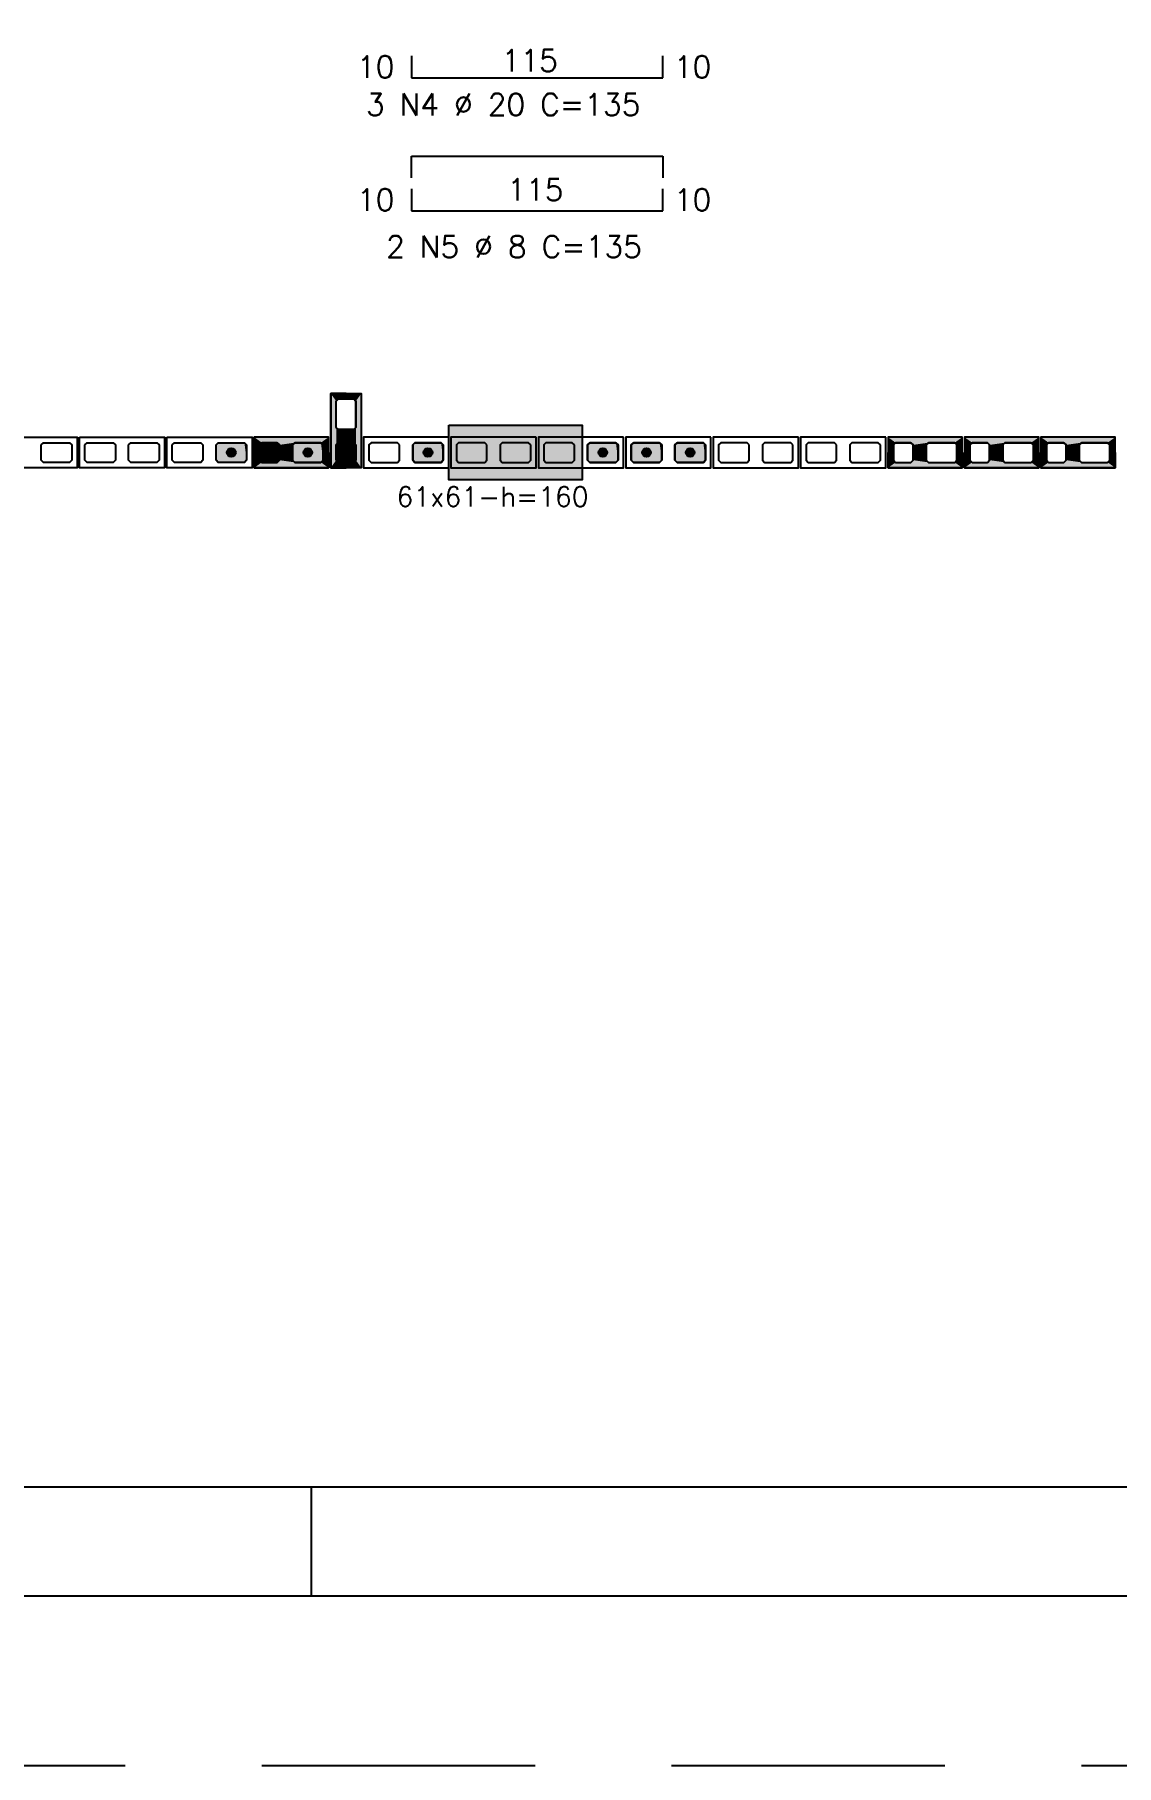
# Model space of a CAD drawing. Extents: x -1.9 to 86, y -1.6 to 60.9.
# Drawn here: x 18.47 to 28.37, y -1.55 to 14.28 of the extents above; entities that cross this region are included whole.
import ezdxf

# ---------------------------------------------------------------- set-up
doc = ezdxf.new("R2010")
doc.units = 0
doc.header["$MEASUREMENT"] = 0
doc.linetypes.add('HIDDEN', pattern=[0.375, 0.25, -0.125])
doc.layers.get('0').update_dxf_attribs({"linetype": 'CONTINUOUS'})
doc.layers.get('Defpoints').update_dxf_attribs({"linetype": 'CONTINUOUS'})
for name, color, linetype in [('ARQ_FOLHA', 7, 'CONTINUOUS'), ('PENA_01', 1, 'CONTINUOUS'), ('PENA_02', 2, 'CONTINUOUS'), ('PENA_03', 3, 'CONTINUOUS'), ('PENA_05', 5, 'CONTINUOUS'), ('PENA_11', 252, 'CONTINUOUS'), ('PENA_21', 100, 'CONTINUOUS'), ('PENA_23', 50, 'CONTINUOUS')]:
    doc.layers.add(name, color=color, linetype=linetype)
doc.styles.get("Standard").update_dxf_attribs({"font": 'ROMANS.SHX'})

# ---------------------------------------------------------------- blocks, each defined once
blk = doc.blocks.new('FOLHA A1 - 841 X 594')
at = {"layer": 'ARQ_FOLHA', "color": 1}
blk.add_line((-631, 10), (-631, 0), dxfattribs=at)
for points in [[(-841, 0), (0, 0), (0, 594), (-841, 594)], [(-816, 10), (-10, 10), (-10, 584), (-816, 584)]]:
    blk.add_lwpolyline(points, close=True, dxfattribs=at)
at = {"layer": 'Defpoints', "color": 8, "linetype": 'HIDDEN', "ltscale": 100}
blk.add_lwpolyline([(-860.5, 609.5), (-860.5, -15.5), (19.5, -15.5), (19.5, 609.5)], close=True, dxfattribs=at)
blk = doc.blocks.new('*U24')
blk.add_blockref('FOLHA A1 - 841 X 594', (0, 0))

msp = doc.modelspace()

# ---------------------------------------------------------------- linework, layer by layer
at = {"layer": 'PENA_01', "linetype": 'Continuous'}
for points in [[(21.23034, 10.688397), (21.23034, 10.928397), (21.25034, 10.948397), (21.39034, 10.948397), (21.41034, 10.928397), (21.41034, 10.688397), (21.39034, 10.668397), (21.25034, 10.668397), (21.23034, 10.688397)], [(18.53034, 10.528397), (18.55034, 10.548397), (18.79034, 10.548397), (18.81034, 10.528397), (18.81034, 10.388397), (18.79034, 10.368397), (18.55034, 10.368397), (18.53034, 10.388397), (18.53034, 10.528397)], [(18.93034, 10.528397), (18.95034, 10.548397), (19.19034, 10.548397), (19.21034, 10.528397), (19.21034, 10.388397), (19.19034, 10.368397), (18.95034, 10.368397), (18.93034, 10.388397), (18.93034, 10.528397)], [(19.33034, 10.528397), (19.35034, 10.548397), (19.59034, 10.548397), (19.61034, 10.528397), (19.61034, 10.388397), (19.59034, 10.368397), (19.35034, 10.368397), (19.33034, 10.388397), (19.33034, 10.528397)], [(19.73034, 10.528397), (19.75034, 10.548397), (19.99034, 10.548397), (20.01034, 10.528397), (20.01034, 10.388397), (19.99034, 10.368397), (19.75034, 10.368397), (19.73034, 10.388397), (19.73034, 10.528397)], [(20.13034, 10.528397), (20.15034, 10.548397), (20.39034, 10.548397), (20.41034, 10.528397), (20.41034, 10.388397), (20.39034, 10.368397), (20.15034, 10.368397), (20.13034, 10.388397), (20.13034, 10.528397)], [(20.55034, 10.368397), (20.69034, 10.368397), (20.71034, 10.388397), (20.71034, 10.528397), (20.69034, 10.548397), (20.55034, 10.548397), (20.53034, 10.528397), (20.53034, 10.388397), (20.55034, 10.368397)], [(20.85034, 10.368397), (21.09034, 10.368397), (21.11034, 10.388397), (21.11034, 10.528397), (21.09034, 10.548397), (20.85034, 10.548397), (20.83034, 10.528397), (20.83034, 10.388397), (20.85034, 10.368397)], [(21.23034, 10.388397), (21.23034, 10.528397), (21.25034, 10.548397), (21.39034, 10.548397), (21.41034, 10.528397), (21.41034, 10.388397), (21.39034, 10.368397), (21.25034, 10.368397), (21.23034, 10.388397)], [(21.81034, 10.528397), (21.79034, 10.548397), (21.55034, 10.548397), (21.53034, 10.528397), (21.53034, 10.388397), (21.55034, 10.368397), (21.79034, 10.368397), (21.81034, 10.388397), (21.81034, 10.528397)], [(22.21034, 10.528397), (22.19034, 10.548397), (21.95034, 10.548397), (21.93034, 10.528397), (21.93034, 10.388397), (21.95034, 10.368397), (22.19034, 10.368397), (22.21034, 10.388397), (22.21034, 10.528397)], [(22.61034, 10.528397), (22.59034, 10.548397), (22.35034, 10.548397), (22.33034, 10.528397), (22.33034, 10.388397), (22.35034, 10.368397), (22.59034, 10.368397), (22.61034, 10.388397), (22.61034, 10.528397)], [(23.01034, 10.528397), (22.99034, 10.548397), (22.75034, 10.548397), (22.73034, 10.528397), (22.73034, 10.388397), (22.75034, 10.368397), (22.99034, 10.368397), (23.01034, 10.388397), (23.01034, 10.528397)], [(23.41034, 10.528397), (23.39034, 10.548397), (23.15034, 10.548397), (23.13034, 10.528397), (23.13034, 10.388397), (23.15034, 10.368397), (23.39034, 10.368397), (23.41034, 10.388397), (23.41034, 10.528397)], [(23.81034, 10.528397), (23.79034, 10.548397), (23.55034, 10.548397), (23.53034, 10.528397), (23.53034, 10.388397), (23.55034, 10.368397), (23.79034, 10.368397), (23.81034, 10.388397), (23.81034, 10.528397)], [(24.21034, 10.528397), (24.19034, 10.548397), (23.95034, 10.548397), (23.93034, 10.528397), (23.93034, 10.388397), (23.95034, 10.368397), (24.19034, 10.368397), (24.21034, 10.388397), (24.21034, 10.528397)], [(24.61034, 10.528397), (24.59034, 10.548397), (24.35034, 10.548397), (24.33034, 10.528397), (24.33034, 10.388397), (24.35034, 10.368397), (24.59034, 10.368397), (24.61034, 10.388397), (24.61034, 10.528397)], [(25.01034, 10.528397), (24.99034, 10.548397), (24.75034, 10.548397), (24.73034, 10.528397), (24.73034, 10.388397), (24.75034, 10.368397), (24.99034, 10.368397), (25.01034, 10.388397), (25.01034, 10.528397)], [(25.41034, 10.528397), (25.39034, 10.548397), (25.15034, 10.548397), (25.13034, 10.528397), (25.13034, 10.388397), (25.15034, 10.368397), (25.39034, 10.368397), (25.41034, 10.388397), (25.41034, 10.528397)], [(25.81034, 10.528397), (25.79034, 10.548397), (25.55034, 10.548397), (25.53034, 10.528397), (25.53034, 10.388397), (25.55034, 10.368397), (25.79034, 10.368397), (25.81034, 10.388397), (25.81034, 10.528397)], [(26.21034, 10.528397), (26.19034, 10.548397), (25.95034, 10.548397), (25.93034, 10.528397), (25.93034, 10.388397), (25.95034, 10.368397), (26.19034, 10.368397), (26.21034, 10.388397), (26.21034, 10.528397)], [(26.35034, 10.368397), (26.49034, 10.368397), (26.51034, 10.388397), (26.51034, 10.528397), (26.49034, 10.548397), (26.35034, 10.548397), (26.33034, 10.528397), (26.33034, 10.388397), (26.35034, 10.368397)], [(26.65034, 10.368397), (26.89034, 10.368397), (26.91034, 10.388397), (26.91034, 10.528397), (26.89034, 10.548397), (26.65034, 10.548397), (26.63034, 10.528397), (26.63034, 10.388397), (26.65034, 10.368397)], [(27.05034, 10.368397), (27.19034, 10.368397), (27.21034, 10.388397), (27.21034, 10.528397), (27.19034, 10.548397), (27.05034, 10.548397), (27.03034, 10.528397), (27.03034, 10.388397), (27.05034, 10.368397)], [(27.35034, 10.368397), (27.59034, 10.368397), (27.61034, 10.388397), (27.61034, 10.528397), (27.59034, 10.548397), (27.35034, 10.548397), (27.33034, 10.528397), (27.33034, 10.388397), (27.35034, 10.368397)], [(27.75034, 10.368397), (27.89034, 10.368397), (27.91034, 10.388397), (27.91034, 10.528397), (27.89034, 10.548397), (27.75034, 10.548397), (27.73034, 10.528397), (27.73034, 10.388397), (27.75034, 10.368397)], [(28.05034, 10.368397), (28.29034, 10.368397), (28.31034, 10.388397), (28.31034, 10.528397), (28.29034, 10.548397), (28.05034, 10.548397), (28.03034, 10.528397), (28.03034, 10.388397), (28.05034, 10.368397)]]:
    msp.add_lwpolyline(points, dxfattribs=at)
at = {"layer": 'PENA_02', "linetype": 'Continuous'}
for points in [[(21.18034, 10.318397), (21.18034, 10.998397), (21.46034, 10.998397), (21.46034, 10.318397), (21.18034, 10.318397)], [(18.08034, 10.598397), (18.86034, 10.598397), (18.86034, 10.318397), (18.08034, 10.318397), (18.08034, 10.598397)], [(18.88034, 10.598397), (19.66034, 10.598397), (19.66034, 10.318397), (18.88034, 10.318397), (18.88034, 10.598397)], [(19.68034, 10.598397), (20.46034, 10.598397), (20.46034, 10.318397), (19.68034, 10.318397), (19.68034, 10.598397)], [(20.48034, 10.318397), (21.16034, 10.318397), (21.16034, 10.598397), (20.48034, 10.598397), (20.48034, 10.318397)], [(22.26034, 10.598397), (21.48034, 10.598397), (21.48034, 10.318397), (22.26034, 10.318397), (22.26034, 10.598397)], [(23.06034, 10.598397), (22.28034, 10.598397), (22.28034, 10.318397), (23.06034, 10.318397), (23.06034, 10.598397)], [(23.86034, 10.598397), (23.08034, 10.598397), (23.08034, 10.318397), (23.86034, 10.318397), (23.86034, 10.598397)], [(24.66034, 10.598397), (23.88034, 10.598397), (23.88034, 10.318397), (24.66034, 10.318397), (24.66034, 10.598397)], [(25.46034, 10.598397), (24.68034, 10.598397), (24.68034, 10.318397), (25.46034, 10.318397), (25.46034, 10.598397)], [(26.26034, 10.598397), (25.48034, 10.598397), (25.48034, 10.318397), (26.26034, 10.318397), (26.26034, 10.598397)], [(26.28034, 10.318397), (26.96034, 10.318397), (26.96034, 10.598397), (26.28034, 10.598397), (26.28034, 10.318397)], [(26.98034, 10.318397), (27.66034, 10.318397), (27.66034, 10.598397), (26.98034, 10.598397), (26.98034, 10.318397)], [(27.68034, 10.318397), (28.36034, 10.318397), (28.36034, 10.598397), (27.68034, 10.598397), (27.68034, 10.318397)]]:
    msp.add_lwpolyline(points, dxfattribs=at)
at = {"layer": 'PENA_03', "linetype": 'Continuous'}
for points in [[(20.41034, 10.388397), (20.39034, 10.368397), (20.15034, 10.368397), (20.13034, 10.388397), (20.13034, 10.528397), (20.15034, 10.548397), (20.39034, 10.548397), (20.41034, 10.528397), (20.41034, 10.388397)], [(20.71034, 10.388397), (20.69034, 10.368397), (20.55034, 10.368397), (20.53034, 10.388397), (20.53034, 10.528397), (20.55034, 10.548397), (20.69034, 10.548397), (20.71034, 10.528397), (20.71034, 10.388397)], [(21.11034, 10.388397), (21.09034, 10.368397), (20.85034, 10.368397), (20.83034, 10.388397), (20.83034, 10.528397), (20.85034, 10.548397), (21.09034, 10.548397), (21.11034, 10.528397), (21.11034, 10.388397)], [(21.41034, 10.388397), (21.39034, 10.368397), (21.25034, 10.368397), (21.23034, 10.388397), (21.23034, 10.528397), (21.25034, 10.548397), (21.39034, 10.548397), (21.41034, 10.528397), (21.41034, 10.388397)], [(22.21034, 10.388397), (22.19034, 10.368397), (21.95034, 10.368397), (21.93034, 10.388397), (21.93034, 10.528397), (21.95034, 10.548397), (22.19034, 10.548397), (22.21034, 10.528397), (22.21034, 10.388397)], [(23.81034, 10.388397), (23.79034, 10.368397), (23.55034, 10.368397), (23.53034, 10.388397), (23.53034, 10.528397), (23.55034, 10.548397), (23.79034, 10.548397), (23.81034, 10.528397), (23.81034, 10.388397)], [(24.21034, 10.388397), (24.19034, 10.368397), (23.95034, 10.368397), (23.93034, 10.388397), (23.93034, 10.528397), (23.95034, 10.548397), (24.19034, 10.548397), (24.21034, 10.528397), (24.21034, 10.388397)], [(24.61034, 10.388397), (24.59034, 10.368397), (24.35034, 10.368397), (24.33034, 10.388397), (24.33034, 10.528397), (24.35034, 10.548397), (24.59034, 10.548397), (24.61034, 10.528397), (24.61034, 10.388397)]]:
    msp.add_lwpolyline(points, dxfattribs=at)
for centre in [(20.27034, 10.458397), (20.62034, 10.458397), (20.97034, 10.458397), (21.32034, 10.458397), (22.07034, 10.458397), (23.67034, 10.458397), (24.07034, 10.458397), (24.47034, 10.458397)]:
    msp.add_circle(centre, 0.04, dxfattribs=at)
for points in [[(20.31034, 10.458397), (20.25034, 10.493038), (20.232752, 10.472078)], [(20.31034, 10.458397), (20.232752, 10.472078), (20.232752, 10.444717)], [(20.31034, 10.458397), (20.232752, 10.444717), (20.25034, 10.423756)], [(20.31034, 10.458397), (20.277286, 10.49779), (20.25034, 10.493038)], [(20.31034, 10.458397), (20.25034, 10.423756), (20.277286, 10.419005)], [(20.31034, 10.458397), (20.300981, 10.484109), (20.277286, 10.49779)], [(20.31034, 10.458397), (20.277286, 10.419005), (20.300981, 10.432686)], [(20.31034, 10.458397), (20.300981, 10.432686), (20.31034, 10.458397)], [(20.66034, 10.458397), (20.60034, 10.493038), (20.582752, 10.472078)], [(20.66034, 10.458397), (20.582752, 10.472078), (20.582752, 10.444717)], [(20.66034, 10.458397), (20.582752, 10.444717), (20.60034, 10.423756)], [(20.66034, 10.458397), (20.627286, 10.49779), (20.60034, 10.493038)], [(20.66034, 10.458397), (20.60034, 10.423756), (20.627286, 10.419005)], [(20.66034, 10.458397), (20.650981, 10.484109), (20.627286, 10.49779)], [(20.66034, 10.458397), (20.627286, 10.419005), (20.650981, 10.432686)], [(20.66034, 10.458397), (20.650981, 10.432686), (20.66034, 10.458397)], [(21.01034, 10.458397), (20.95034, 10.493038), (20.932752, 10.472078)], [(21.01034, 10.458397), (20.932752, 10.472078), (20.932752, 10.444717)], [(21.01034, 10.458397), (20.932752, 10.444717), (20.95034, 10.423756)], [(21.01034, 10.458397), (20.977286, 10.49779), (20.95034, 10.493038)], [(21.01034, 10.458397), (20.95034, 10.423756), (20.977286, 10.419005)], [(21.01034, 10.458397), (21.000981, 10.484109), (20.977286, 10.49779)], [(21.01034, 10.458397), (20.977286, 10.419005), (21.000981, 10.432686)], [(21.01034, 10.458397), (21.000981, 10.432686), (21.01034, 10.458397)], [(21.36034, 10.458397), (21.30034, 10.493038), (21.282752, 10.472078)], [(21.36034, 10.458397), (21.282752, 10.472078), (21.282752, 10.444717)], [(21.36034, 10.458397), (21.282752, 10.444717), (21.30034, 10.423756)], [(21.36034, 10.458397), (21.327286, 10.49779), (21.30034, 10.493038)], [(21.36034, 10.458397), (21.30034, 10.423756), (21.327286, 10.419005)], [(21.36034, 10.458397), (21.350981, 10.484109), (21.327286, 10.49779)], [(21.36034, 10.458397), (21.327286, 10.419005), (21.350981, 10.432686)], [(21.36034, 10.458397), (21.350981, 10.432686), (21.36034, 10.458397)], [(22.11034, 10.458397), (22.05034, 10.493038), (22.032752, 10.472078)], [(22.11034, 10.458397), (22.032752, 10.472078), (22.032752, 10.444717)], [(22.11034, 10.458397), (22.032752, 10.444717), (22.05034, 10.423756)], [(22.11034, 10.458397), (22.077286, 10.49779), (22.05034, 10.493038)], [(22.11034, 10.458397), (22.05034, 10.423756), (22.077286, 10.419005)], [(22.11034, 10.458397), (22.100981, 10.484109), (22.077286, 10.49779)], [(22.11034, 10.458397), (22.077286, 10.419005), (22.100981, 10.432686)], [(22.11034, 10.458397), (22.100981, 10.432686), (22.11034, 10.458397)], [(23.71034, 10.458397), (23.65034, 10.493038), (23.632752, 10.472078)], [(23.71034, 10.458397), (23.632752, 10.472078), (23.632752, 10.444717)], [(23.71034, 10.458397), (23.632752, 10.444717), (23.65034, 10.423756)], [(23.71034, 10.458397), (23.677286, 10.49779), (23.65034, 10.493038)], [(23.71034, 10.458397), (23.65034, 10.423756), (23.677286, 10.419005)], [(23.71034, 10.458397), (23.700981, 10.484109), (23.677286, 10.49779)], [(23.71034, 10.458397), (23.677286, 10.419005), (23.700981, 10.432686)], [(23.71034, 10.458397), (23.700981, 10.432686), (23.71034, 10.458397)], [(24.11034, 10.458397), (24.05034, 10.493038), (24.032752, 10.472078)], [(24.11034, 10.458397), (24.032752, 10.472078), (24.032752, 10.444717)], [(24.11034, 10.458397), (24.032752, 10.444717), (24.05034, 10.423756)], [(24.11034, 10.458397), (24.077286, 10.49779), (24.05034, 10.493038)], [(24.11034, 10.458397), (24.05034, 10.423756), (24.077286, 10.419005)], [(24.11034, 10.458397), (24.100981, 10.484109), (24.077286, 10.49779)], [(24.11034, 10.458397), (24.077286, 10.419005), (24.100981, 10.432686)], [(24.11034, 10.458397), (24.100981, 10.432686), (24.11034, 10.458397)], [(24.51034, 10.458397), (24.45034, 10.493038), (24.432752, 10.472078)], [(24.51034, 10.458397), (24.432752, 10.472078), (24.432752, 10.444717)], [(24.51034, 10.458397), (24.432752, 10.444717), (24.45034, 10.423756)], [(24.51034, 10.458397), (24.477286, 10.49779), (24.45034, 10.493038)], [(24.51034, 10.458397), (24.45034, 10.423756), (24.477286, 10.419005)], [(24.51034, 10.458397), (24.500981, 10.484109), (24.477286, 10.49779)], [(24.51034, 10.458397), (24.477286, 10.419005), (24.500981, 10.432686)], [(24.51034, 10.458397), (24.500981, 10.432686), (24.51034, 10.458397)]]:
    msp.add_solid(points, dxfattribs=at)
at = {"layer": 'PENA_05', "linetype": 'Continuous'}
for p, q in [((21.92034, 14.087084), (21.92034, 13.887084)), ((24.22034, 13.887084), (24.22034, 14.087084)), ((21.92034, 13.887084), (24.22034, 13.887084)), ((21.92034, 12.971126), (21.92034, 13.171126)), ((21.92034, 13.171126), (24.22034, 13.171126)), ((24.22034, 13.171126), (24.22034, 12.971126)), ((21.92034, 12.871126), (21.92034, 12.671126)), ((24.22034, 12.671126), (24.22034, 12.871126)), ((21.92034, 12.671126), (24.22034, 12.671126))]:
    msp.add_line(p, q, dxfattribs=at)
at = {"layer": 'PENA_11', "linetype": 'Continuous'}
for points in [[(20.41034, 10.388397), (20.13034, 10.528397), (20.15034, 10.548397)], [(20.41034, 10.388397), (20.13034, 10.388397), (20.13034, 10.528397)], [(20.41034, 10.388397), (20.15034, 10.548397), (20.39034, 10.548397)], [(20.41034, 10.388397), (20.39034, 10.548397), (20.41034, 10.528397)], [(20.41034, 10.388397), (20.41034, 10.528397), (20.41034, 10.388397)], [(20.71034, 10.388397), (20.53034, 10.528397), (20.55034, 10.548397)], [(20.71034, 10.388397), (20.53034, 10.388397), (20.53034, 10.528397)], [(20.71034, 10.388397), (20.55034, 10.548397), (20.69034, 10.548397)], [(20.71034, 10.388397), (20.69034, 10.548397), (20.71034, 10.528397)], [(20.71034, 10.388397), (20.71034, 10.528397), (20.71034, 10.388397)], [(21.11034, 10.388397), (20.83034, 10.528397), (20.85034, 10.548397)], [(21.11034, 10.388397), (20.83034, 10.388397), (20.83034, 10.528397)], [(21.11034, 10.388397), (20.85034, 10.548397), (21.09034, 10.548397)], [(21.11034, 10.388397), (21.09034, 10.548397), (21.11034, 10.528397)], [(21.11034, 10.388397), (21.11034, 10.528397), (21.11034, 10.388397)], [(21.41034, 10.388397), (21.23034, 10.528397), (21.25034, 10.548397)], [(21.41034, 10.388397), (21.23034, 10.388397), (21.23034, 10.528397)], [(21.41034, 10.388397), (21.25034, 10.548397), (21.39034, 10.548397)], [(21.41034, 10.388397), (21.39034, 10.548397), (21.41034, 10.528397)], [(21.41034, 10.388397), (21.41034, 10.528397), (21.41034, 10.388397)], [(22.21034, 10.388397), (21.93034, 10.528397), (21.95034, 10.548397)], [(22.21034, 10.388397), (21.93034, 10.388397), (21.93034, 10.528397)], [(22.21034, 10.388397), (21.95034, 10.548397), (22.19034, 10.548397)], [(22.21034, 10.388397), (22.19034, 10.548397), (22.21034, 10.528397)], [(22.21034, 10.388397), (22.21034, 10.528397), (22.21034, 10.388397)], [(23.81034, 10.388397), (23.53034, 10.528397), (23.55034, 10.548397)], [(23.81034, 10.388397), (23.53034, 10.388397), (23.53034, 10.528397)], [(23.81034, 10.388397), (23.55034, 10.548397), (23.79034, 10.548397)], [(23.81034, 10.388397), (23.79034, 10.548397), (23.81034, 10.528397)], [(23.81034, 10.388397), (23.81034, 10.528397), (23.81034, 10.388397)], [(24.21034, 10.388397), (23.93034, 10.528397), (23.95034, 10.548397)], [(24.21034, 10.388397), (23.93034, 10.388397), (23.93034, 10.528397)], [(24.21034, 10.388397), (23.95034, 10.548397), (24.19034, 10.548397)], [(24.21034, 10.388397), (24.19034, 10.548397), (24.21034, 10.528397)], [(24.21034, 10.388397), (24.21034, 10.528397), (24.21034, 10.388397)], [(24.61034, 10.388397), (24.33034, 10.528397), (24.35034, 10.548397)], [(24.61034, 10.388397), (24.33034, 10.388397), (24.33034, 10.528397)], [(24.61034, 10.388397), (24.35034, 10.548397), (24.59034, 10.548397)], [(24.61034, 10.388397), (24.59034, 10.548397), (24.61034, 10.528397)], [(24.61034, 10.388397), (24.61034, 10.528397), (24.61034, 10.388397)], [(20.41034, 10.388397), (20.15034, 10.368397), (20.13034, 10.388397)], [(20.41034, 10.388397), (20.39034, 10.368397), (20.15034, 10.368397)], [(20.71034, 10.388397), (20.55034, 10.368397), (20.53034, 10.388397)], [(20.71034, 10.388397), (20.69034, 10.368397), (20.55034, 10.368397)], [(21.11034, 10.388397), (20.85034, 10.368397), (20.83034, 10.388397)], [(21.11034, 10.388397), (21.09034, 10.368397), (20.85034, 10.368397)], [(21.41034, 10.388397), (21.25034, 10.368397), (21.23034, 10.388397)], [(21.41034, 10.388397), (21.39034, 10.368397), (21.25034, 10.368397)], [(22.21034, 10.388397), (21.95034, 10.368397), (21.93034, 10.388397)], [(22.21034, 10.388397), (22.19034, 10.368397), (21.95034, 10.368397)], [(23.81034, 10.388397), (23.55034, 10.368397), (23.53034, 10.388397)], [(23.81034, 10.388397), (23.79034, 10.368397), (23.55034, 10.368397)], [(24.21034, 10.388397), (23.95034, 10.368397), (23.93034, 10.388397)], [(24.21034, 10.388397), (24.19034, 10.368397), (23.95034, 10.368397)], [(24.61034, 10.388397), (24.35034, 10.368397), (24.33034, 10.388397)], [(24.61034, 10.388397), (24.59034, 10.368397), (24.35034, 10.368397)]]:
    msp.add_solid(points, dxfattribs=at)
at = {"layer": 'PENA_21', "linetype": 'Continuous'}
for points in [[(21.32034, 10.318397), (21.32034, 10.368397), (21.25034, 10.368397), (21.23034, 10.388397), (21.23034, 10.528397), (21.25034, 10.548397), (21.32034, 10.548397), (21.32034, 10.668397), (21.25034, 10.668397), (21.23034, 10.688397), (21.23034, 10.928397), (21.25034, 10.948397), (21.32034, 10.948397), (21.32034, 10.998397), (21.18034, 10.998397), (21.18034, 10.318397), (21.32034, 10.318397)], [(21.32034, 10.318397), (21.32034, 10.368397), (21.39034, 10.368397), (21.41034, 10.388397), (21.41034, 10.528397), (21.39034, 10.548397), (21.32034, 10.548397), (21.32034, 10.668397), (21.39034, 10.668397), (21.41034, 10.688397), (21.41034, 10.928397), (21.39034, 10.948397), (21.32034, 10.948397), (21.32034, 10.998397), (21.46034, 10.998397), (21.46034, 10.318397), (21.32034, 10.318397)], [(20.48034, 10.458397), (20.53034, 10.458397), (20.53034, 10.528397), (20.55034, 10.548397), (20.69034, 10.548397), (20.71034, 10.528397), (20.71034, 10.458397), (20.83034, 10.458397), (20.83034, 10.528397), (20.85034, 10.548397), (21.09034, 10.548397), (21.11034, 10.528397), (21.11034, 10.458397), (21.16034, 10.458397), (21.16034, 10.598397), (20.48034, 10.598397), (20.48034, 10.458397)], [(20.48034, 10.458397), (20.53034, 10.458397), (20.53034, 10.388397), (20.55034, 10.368397), (20.69034, 10.368397), (20.71034, 10.388397), (20.71034, 10.458397), (20.83034, 10.458397), (20.83034, 10.388397), (20.85034, 10.368397), (21.09034, 10.368397), (21.11034, 10.388397), (21.11034, 10.458397), (21.16034, 10.458397), (21.16034, 10.318397), (20.48034, 10.318397), (20.48034, 10.458397)], [(26.28034, 10.458397), (26.33034, 10.458397), (26.33034, 10.528397), (26.35034, 10.548397), (26.49034, 10.548397), (26.51034, 10.528397), (26.51034, 10.458397), (26.63034, 10.458397), (26.63034, 10.528397), (26.65034, 10.548397), (26.89034, 10.548397), (26.91034, 10.528397), (26.91034, 10.458397), (26.96034, 10.458397), (26.96034, 10.598397), (26.28034, 10.598397), (26.28034, 10.458397)], [(26.28034, 10.458397), (26.33034, 10.458397), (26.33034, 10.388397), (26.35034, 10.368397), (26.49034, 10.368397), (26.51034, 10.388397), (26.51034, 10.458397), (26.63034, 10.458397), (26.63034, 10.388397), (26.65034, 10.368397), (26.89034, 10.368397), (26.91034, 10.388397), (26.91034, 10.458397), (26.96034, 10.458397), (26.96034, 10.318397), (26.28034, 10.318397), (26.28034, 10.458397)], [(26.98034, 10.458397), (27.03034, 10.458397), (27.03034, 10.528397), (27.05034, 10.548397), (27.19034, 10.548397), (27.21034, 10.528397), (27.21034, 10.458397), (27.33034, 10.458397), (27.33034, 10.528397), (27.35034, 10.548397), (27.59034, 10.548397), (27.61034, 10.528397), (27.61034, 10.458397), (27.66034, 10.458397), (27.66034, 10.598397), (26.98034, 10.598397), (26.98034, 10.458397)], [(26.98034, 10.458397), (27.03034, 10.458397), (27.03034, 10.388397), (27.05034, 10.368397), (27.19034, 10.368397), (27.21034, 10.388397), (27.21034, 10.458397), (27.33034, 10.458397), (27.33034, 10.388397), (27.35034, 10.368397), (27.59034, 10.368397), (27.61034, 10.388397), (27.61034, 10.458397), (27.66034, 10.458397), (27.66034, 10.318397), (26.98034, 10.318397), (26.98034, 10.458397)], [(27.68034, 10.458397), (27.73034, 10.458397), (27.73034, 10.528397), (27.75034, 10.548397), (27.89034, 10.548397), (27.91034, 10.528397), (27.91034, 10.458397), (28.03034, 10.458397), (28.03034, 10.528397), (28.05034, 10.548397), (28.29034, 10.548397), (28.31034, 10.528397), (28.31034, 10.458397), (28.36034, 10.458397), (28.36034, 10.598397), (27.68034, 10.598397), (27.68034, 10.458397)], [(27.68034, 10.458397), (27.73034, 10.458397), (27.73034, 10.388397), (27.75034, 10.368397), (27.89034, 10.368397), (27.91034, 10.388397), (27.91034, 10.458397), (28.03034, 10.458397), (28.03034, 10.388397), (28.05034, 10.368397), (28.29034, 10.368397), (28.31034, 10.388397), (28.31034, 10.458397), (28.36034, 10.458397), (28.36034, 10.318397), (27.68034, 10.318397), (27.68034, 10.458397)]]:
    msp.add_lwpolyline(points, dxfattribs=at)
for points in [[(21.32034, 10.998397), (21.18034, 10.998397), (21.25034, 10.948397)], [(21.25034, 10.948397), (21.18034, 10.998397), (21.23034, 10.928397)], [(21.18034, 10.998397), (21.23034, 10.388397), (21.23034, 10.928397)], [(21.18034, 10.318397), (21.23034, 10.388397), (21.18034, 10.998397)], [(21.23034, 10.928397), (21.23034, 10.388397), (21.23034, 10.528397)], [(21.23034, 10.928397), (21.23034, 10.688397), (21.23034, 10.528397)], [(21.32034, 10.948397), (21.32034, 10.998397), (21.25034, 10.948397)], [(21.39034, 10.948397), (21.32034, 10.948397), (21.46034, 10.998397)], [(21.32034, 10.948397), (21.32034, 10.998397), (21.46034, 10.998397)], [(21.41034, 10.928397), (21.39034, 10.948397), (21.46034, 10.998397)], [(21.41034, 10.688397), (21.46034, 10.998397), (21.41034, 10.528397)], [(21.41034, 10.528397), (21.46034, 10.998397), (21.41034, 10.388397)], [(21.46034, 10.998397), (21.46034, 10.318397), (21.41034, 10.388397)], [(21.41034, 10.688397), (21.41034, 10.928397), (21.46034, 10.998397)], [(21.25034, 10.548397), (21.23034, 10.688397), (21.23034, 10.528397)], [(21.25034, 10.548397), (21.25034, 10.668397), (21.23034, 10.688397)], [(21.32034, 10.548397), (21.25034, 10.668397), (21.25034, 10.548397)], [(21.32034, 10.548397), (21.32034, 10.668397), (21.25034, 10.668397)], [(21.32034, 10.548397), (21.39034, 10.668397), (21.39034, 10.548397)], [(21.32034, 10.548397), (21.32034, 10.668397), (21.39034, 10.668397)], [(21.39034, 10.668397), (21.41034, 10.688397), (21.39034, 10.548397)], [(21.39034, 10.548397), (21.41034, 10.688397), (21.41034, 10.528397)], [(21.16034, 10.598397), (20.48034, 10.598397), (20.55034, 10.548397)], [(20.48034, 10.598397), (20.48034, 10.458397), (20.53034, 10.458397)], [(20.48034, 10.598397), (20.53034, 10.458397), (20.53034, 10.528397)], [(20.48034, 10.598397), (20.53034, 10.528397), (20.55034, 10.548397)], [(20.48034, 10.318397), (20.48034, 10.458397), (20.53034, 10.458397)], [(20.48034, 10.318397), (20.53034, 10.458397), (20.53034, 10.388397)], [(21.16034, 10.598397), (20.55034, 10.548397), (20.69034, 10.548397)], [(21.16034, 10.598397), (20.69034, 10.548397), (20.71034, 10.528397)], [(21.16034, 10.598397), (20.71034, 10.528397), (20.85034, 10.548397)], [(20.71034, 10.528397), (20.83034, 10.528397), (20.85034, 10.548397)], [(20.71034, 10.528397), (20.71034, 10.458397), (20.83034, 10.458397)], [(20.71034, 10.528397), (20.83034, 10.458397), (20.83034, 10.528397)], [(20.71034, 10.388397), (20.71034, 10.458397), (20.83034, 10.458397)], [(20.71034, 10.388397), (20.83034, 10.458397), (20.83034, 10.388397)], [(21.16034, 10.598397), (20.85034, 10.548397), (21.09034, 10.548397)], [(21.16034, 10.598397), (21.09034, 10.548397), (21.11034, 10.528397)], [(21.16034, 10.598397), (21.11034, 10.528397), (21.16034, 10.458397)], [(21.16034, 10.458397), (21.11034, 10.528397), (21.11034, 10.458397)], [(21.16034, 10.318397), (21.11034, 10.388397), (21.16034, 10.458397)], [(21.16034, 10.458397), (21.11034, 10.388397), (21.11034, 10.458397)], [(26.96034, 10.598397), (26.28034, 10.598397), (26.35034, 10.548397)], [(26.28034, 10.598397), (26.28034, 10.458397), (26.33034, 10.458397)], [(26.28034, 10.598397), (26.33034, 10.458397), (26.33034, 10.528397)], [(26.28034, 10.598397), (26.33034, 10.528397), (26.35034, 10.548397)], [(26.28034, 10.318397), (26.28034, 10.458397), (26.33034, 10.458397)], [(26.28034, 10.318397), (26.33034, 10.458397), (26.33034, 10.388397)], [(26.96034, 10.598397), (26.35034, 10.548397), (26.49034, 10.548397)], [(26.96034, 10.598397), (26.49034, 10.548397), (26.51034, 10.528397)], [(26.96034, 10.598397), (26.51034, 10.528397), (26.65034, 10.548397)], [(26.51034, 10.528397), (26.63034, 10.528397), (26.65034, 10.548397)], [(26.51034, 10.528397), (26.51034, 10.458397), (26.63034, 10.458397)], [(26.51034, 10.528397), (26.63034, 10.458397), (26.63034, 10.528397)], [(26.51034, 10.388397), (26.51034, 10.458397), (26.63034, 10.458397)], [(26.51034, 10.388397), (26.63034, 10.458397), (26.63034, 10.388397)], [(26.96034, 10.598397), (26.65034, 10.548397), (26.89034, 10.548397)], [(26.96034, 10.598397), (26.89034, 10.548397), (26.91034, 10.528397)], [(26.96034, 10.598397), (26.91034, 10.528397), (26.96034, 10.458397)], [(26.96034, 10.458397), (26.91034, 10.528397), (26.91034, 10.458397)], [(26.96034, 10.318397), (26.91034, 10.388397), (26.96034, 10.458397)], [(26.96034, 10.458397), (26.91034, 10.388397), (26.91034, 10.458397)], [(27.66034, 10.598397), (26.98034, 10.598397), (27.05034, 10.548397)], [(26.98034, 10.598397), (26.98034, 10.458397), (27.03034, 10.458397)], [(26.98034, 10.598397), (27.03034, 10.458397), (27.03034, 10.528397)], [(26.98034, 10.598397), (27.03034, 10.528397), (27.05034, 10.548397)], [(26.98034, 10.318397), (26.98034, 10.458397), (27.03034, 10.458397)], [(26.98034, 10.318397), (27.03034, 10.458397), (27.03034, 10.388397)], [(27.66034, 10.598397), (27.05034, 10.548397), (27.19034, 10.548397)], [(27.66034, 10.598397), (27.19034, 10.548397), (27.21034, 10.528397)], [(27.66034, 10.598397), (27.21034, 10.528397), (27.35034, 10.548397)], [(27.21034, 10.528397), (27.33034, 10.528397), (27.35034, 10.548397)], [(27.21034, 10.528397), (27.21034, 10.458397), (27.33034, 10.458397)], [(27.21034, 10.528397), (27.33034, 10.458397), (27.33034, 10.528397)], [(27.21034, 10.388397), (27.21034, 10.458397), (27.33034, 10.458397)], [(27.21034, 10.388397), (27.33034, 10.458397), (27.33034, 10.388397)], [(27.66034, 10.598397), (27.35034, 10.548397), (27.59034, 10.548397)], [(27.66034, 10.598397), (27.59034, 10.548397), (27.61034, 10.528397)], [(27.66034, 10.598397), (27.61034, 10.528397), (27.66034, 10.458397)], [(27.66034, 10.458397), (27.61034, 10.528397), (27.61034, 10.458397)], [(27.66034, 10.318397), (27.61034, 10.388397), (27.66034, 10.458397)], [(27.66034, 10.458397), (27.61034, 10.388397), (27.61034, 10.458397)], [(28.36034, 10.598397), (27.68034, 10.598397), (27.75034, 10.548397)], [(27.68034, 10.598397), (27.68034, 10.458397), (27.73034, 10.458397)], [(27.68034, 10.598397), (27.73034, 10.458397), (27.73034, 10.528397)], [(27.68034, 10.598397), (27.73034, 10.528397), (27.75034, 10.548397)], [(27.68034, 10.318397), (27.68034, 10.458397), (27.73034, 10.458397)], [(27.68034, 10.318397), (27.73034, 10.458397), (27.73034, 10.388397)], [(28.36034, 10.598397), (27.75034, 10.548397), (27.89034, 10.548397)], [(28.36034, 10.598397), (27.89034, 10.548397), (27.91034, 10.528397)], [(28.36034, 10.598397), (27.91034, 10.528397), (28.05034, 10.548397)], [(27.91034, 10.528397), (28.03034, 10.528397), (28.05034, 10.548397)], [(27.91034, 10.528397), (27.91034, 10.458397), (28.03034, 10.458397)], [(27.91034, 10.528397), (28.03034, 10.458397), (28.03034, 10.528397)], [(27.91034, 10.388397), (27.91034, 10.458397), (28.03034, 10.458397)], [(27.91034, 10.388397), (28.03034, 10.458397), (28.03034, 10.388397)], [(28.36034, 10.598397), (28.05034, 10.548397), (28.29034, 10.548397)], [(28.36034, 10.598397), (28.29034, 10.548397), (28.31034, 10.528397)], [(28.36034, 10.598397), (28.31034, 10.528397), (28.36034, 10.458397)], [(28.36034, 10.458397), (28.31034, 10.528397), (28.31034, 10.458397)], [(28.36034, 10.318397), (28.31034, 10.388397), (28.36034, 10.458397)], [(28.36034, 10.458397), (28.31034, 10.388397), (28.31034, 10.458397)], [(20.48034, 10.318397), (20.53034, 10.388397), (20.55034, 10.368397)], [(21.16034, 10.318397), (20.48034, 10.318397), (20.55034, 10.368397)], [(21.16034, 10.318397), (20.55034, 10.368397), (20.69034, 10.368397)], [(21.16034, 10.318397), (20.69034, 10.368397), (20.71034, 10.388397)], [(21.16034, 10.318397), (20.71034, 10.388397), (20.85034, 10.368397)], [(20.71034, 10.388397), (20.83034, 10.388397), (20.85034, 10.368397)], [(21.16034, 10.318397), (20.85034, 10.368397), (21.09034, 10.368397)], [(21.16034, 10.318397), (21.09034, 10.368397), (21.11034, 10.388397)], [(21.25034, 10.368397), (21.23034, 10.388397), (21.18034, 10.318397)], [(21.25034, 10.368397), (21.18034, 10.318397), (21.32034, 10.318397)], [(21.25034, 10.368397), (21.32034, 10.318397), (21.32034, 10.368397)], [(21.46034, 10.318397), (21.32034, 10.318397), (21.39034, 10.368397)], [(21.39034, 10.368397), (21.32034, 10.318397), (21.32034, 10.368397)], [(21.41034, 10.388397), (21.46034, 10.318397), (21.39034, 10.368397)], [(26.28034, 10.318397), (26.33034, 10.388397), (26.35034, 10.368397)], [(26.96034, 10.318397), (26.28034, 10.318397), (26.35034, 10.368397)], [(26.96034, 10.318397), (26.35034, 10.368397), (26.49034, 10.368397)], [(26.96034, 10.318397), (26.49034, 10.368397), (26.51034, 10.388397)], [(26.96034, 10.318397), (26.51034, 10.388397), (26.65034, 10.368397)], [(26.51034, 10.388397), (26.63034, 10.388397), (26.65034, 10.368397)], [(26.96034, 10.318397), (26.65034, 10.368397), (26.89034, 10.368397)], [(26.96034, 10.318397), (26.89034, 10.368397), (26.91034, 10.388397)], [(26.98034, 10.318397), (27.03034, 10.388397), (27.05034, 10.368397)], [(27.66034, 10.318397), (26.98034, 10.318397), (27.05034, 10.368397)], [(27.66034, 10.318397), (27.05034, 10.368397), (27.19034, 10.368397)], [(27.66034, 10.318397), (27.19034, 10.368397), (27.21034, 10.388397)], [(27.66034, 10.318397), (27.21034, 10.388397), (27.35034, 10.368397)], [(27.21034, 10.388397), (27.33034, 10.388397), (27.35034, 10.368397)], [(27.66034, 10.318397), (27.35034, 10.368397), (27.59034, 10.368397)], [(27.66034, 10.318397), (27.59034, 10.368397), (27.61034, 10.388397)], [(27.68034, 10.318397), (27.73034, 10.388397), (27.75034, 10.368397)], [(28.36034, 10.318397), (27.68034, 10.318397), (27.75034, 10.368397)], [(28.36034, 10.318397), (27.75034, 10.368397), (27.89034, 10.368397)], [(28.36034, 10.318397), (27.89034, 10.368397), (27.91034, 10.388397)], [(28.36034, 10.318397), (27.91034, 10.388397), (28.05034, 10.368397)], [(27.91034, 10.388397), (28.03034, 10.388397), (28.05034, 10.368397)], [(28.36034, 10.318397), (28.05034, 10.368397), (28.29034, 10.368397)], [(28.36034, 10.318397), (28.29034, 10.368397), (28.31034, 10.388397)]]:
    msp.add_solid(points, dxfattribs=at)
at = {"layer": 'PENA_23', "linetype": 'Continuous'}
msp.add_lwpolyline([(22.26034, 10.708397), (23.48034, 10.708397), (23.48034, 10.208397), (22.26034, 10.208397), (22.26034, 10.708397)], dxfattribs=at)
msp.add_lwpolyline([(22.26034, 10.708397), (23.48034, 10.708397), (23.48034, 10.208397), (22.26034, 10.208397), (22.26034, 10.708397)], dxfattribs=at)
for points in [[(22.26034, 10.708397), (23.48034, 10.708397), (23.48034, 10.208397)], [(22.26034, 10.708397), (23.48034, 10.208397), (22.26034, 10.208397)], [(22.26034, 10.708397), (22.26034, 10.208397), (22.26034, 10.708397)], [(22.26034, 10.708397), (23.48034, 10.708397), (23.48034, 10.208397)], [(22.26034, 10.708397), (23.48034, 10.208397), (22.26034, 10.208397)], [(22.26034, 10.708397), (22.26034, 10.208397), (22.26034, 10.708397)]]:
    msp.add_solid(points, dxfattribs=at)

# ---------------------------------------------------------------- block references
at = {"xscale": 0.09999999999999938, "yscale": 0.09999999999999938, "zscale": 0.09999999999999938}
msp.add_blockref('*U24', (84.1, -0.004999), dxfattribs=at)

# ---------------------------------------------------------------- texts
at = {"layer": 'PENA_03', "linetype": 'Continuous'}
for s, height, p in [('115', 0.2, (22.74479, 13.945597)), ('10', 0.2, (21.42034, 13.887084)), ('10', 0.2, (24.32034, 13.887084)), ('3 N4 %%c 20 C=135', 0.2, (21.503, 13.542647)), ('10', 0.2, (21.42034, 12.671126)), ('115', 0.2, (22.795815, 12.763322)), ('10', 0.2, (24.32034, 12.671126)), ('2 N5 %%c 8 C=135', 0.2, (21.68758, 12.241799)), ('61x61-h=160', 0.18, (21.781835, 9.964095))]:
    msp.add_text(s, height=height, dxfattribs=at).set_placement(p)

doc.saveas('drawing.dxf')
